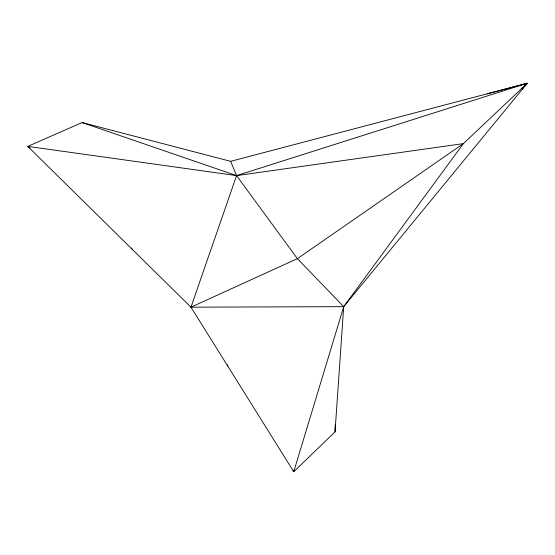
<?xml version="1.0" encoding="UTF-8"?>
<svg xmlns="http://www.w3.org/2000/svg" width="555" height="555" viewBox="0 0 555 555"><rect width="100%" height="100%" fill="white"/><g stroke="black" fill="none" stroke-linecap="round" stroke-linejoin="round"><path stroke-width="0.83" d="M293.054 470.154L293.741 471.736L343.712 306.658L527.25 83.264L230.651 161.332L82.098 122.551L27.75 146.388L190.962 307.179L293.741 471.736L335.019 431.901L335.158 424.97M335.019 431.901L343.712 306.658L463.376 143.62L527.25 83.264L487.248 93.85M82.098 122.551L236.569 175.616L297.397 258.658L343.712 306.658L190.962 307.179L236.569 175.616L230.651 161.332M523.76 87.114L522.019 89.036L523.754 87.107M525.717 84.069L527.25 83.264L524.926 85.831L527.25 83.264L236.569 175.616L27.75 146.388L29.935 147.776M190.962 307.179L297.397 258.658L463.376 143.62L236.569 175.616M131.521 248.043L132.43 249.514M227.252 364.614L227.821 366.189"/></g></svg>
